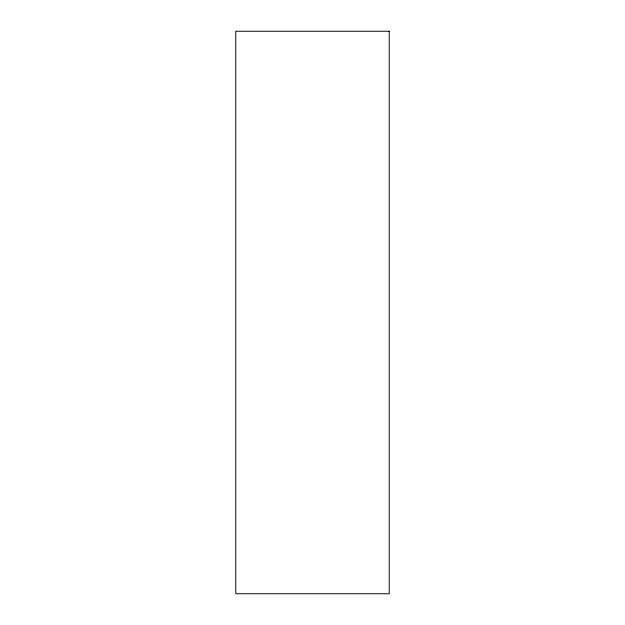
<?xml version="1.0" encoding="UTF-8"?>
<svg xmlns="http://www.w3.org/2000/svg" width="625" height="625" viewBox="0 0 625 625"><rect width="100%" height="100%" fill="white"/><g stroke="black" fill="none" stroke-linecap="round" stroke-linejoin="round"><path stroke-width="0.94" d="M389.219 31.25L235.781 31.25L235.781 593.75L389.219 593.75L389.219 31.25"/></g></svg>
